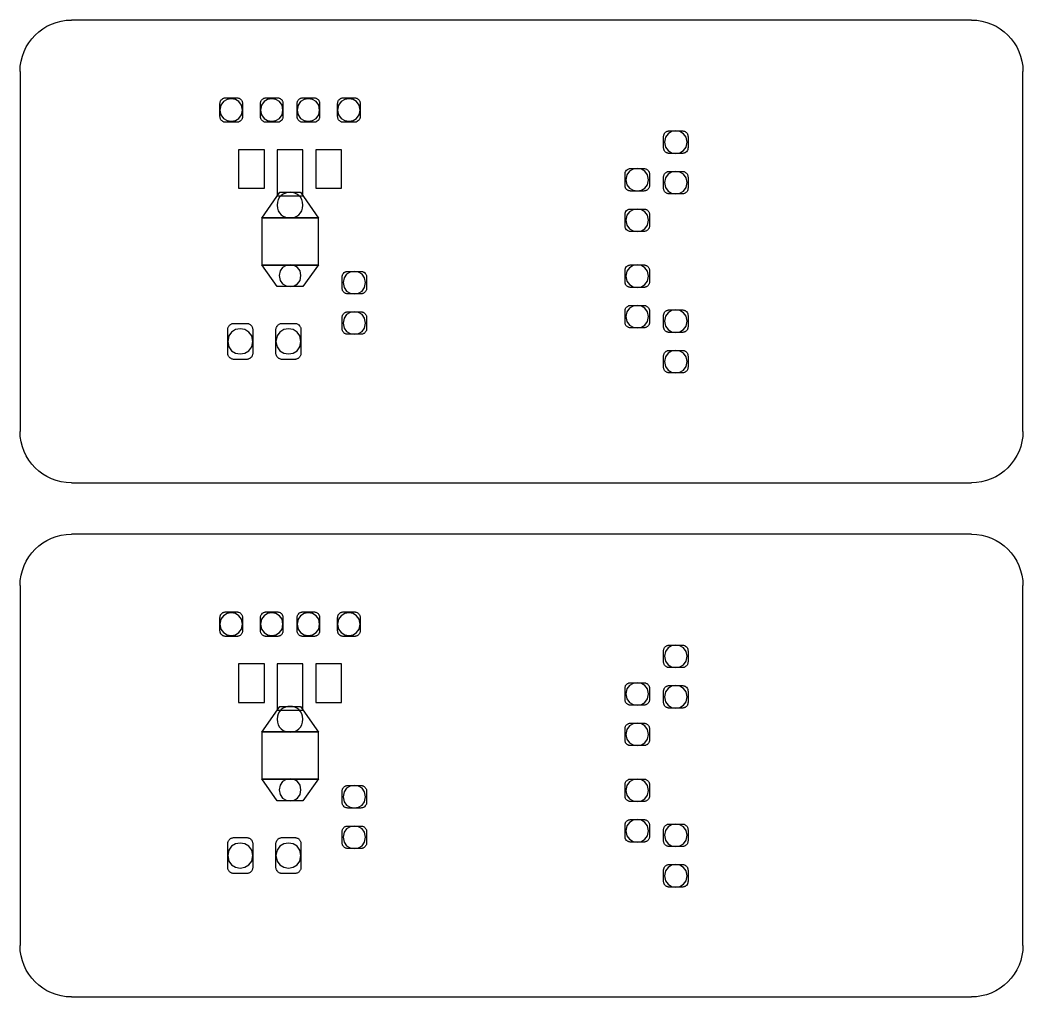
# Model space of a CAD drawing. Extents: x 5 to 105, y 5 to 103.
# Drawn here: x 5.05 to 44.05, y 4.96 to 42.95 of the extents above; entities that cross this region are included whole.
import ezdxf

# ---------------------------------------------------------------- set-up
doc = ezdxf.new("R2010")
doc.units = 0
doc.layers.get('0').update_dxf_attribs({"linetype": 'CONTINUOUS'})

msp = doc.modelspace()

# ---------------------------------------------------------------- linework, layer by layer
at = {"color": 5}
for points in [[(42.054976, 42.954822), (7.055556, 42.954822)], [(5.054644, 40.955283), (5.054644, 26.954422)], [(44.054515, 26.954422), (44.054515, 40.955283)], [(7.055556, 24.954883), (42.054976, 24.954883)], [(42.054976, 22.95537), (7.055556, 22.95537)], [(5.054644, 20.954459), (5.054644, 6.95496)], [(44.054515, 6.95496), (44.054515, 20.954459)], [(7.055556, 4.955425), (42.054976, 4.955425)]]:
    msp.add_lwpolyline(points, dxfattribs=at)
at = {"color": 7}
for points in [[(13.507531, 39.928657), (13.529579, 39.925901), (13.550249, 39.920388), (13.569542, 39.913498), (13.588835, 39.903852), (13.608127, 39.892828), (13.624664, 39.880425), (13.6412, 39.865267), (13.65498, 39.850108), (13.668761, 39.832194), (13.679785, 39.81428), (13.688053, 39.794987), (13.694944, 39.774316), (13.700456, 39.753646), (13.70459, 39.732975), (13.70459, 39.177626), (13.700456, 39.155577), (13.694944, 39.134907), (13.688053, 39.115614), (13.679785, 39.094943), (13.668761, 39.077029), (13.6412, 39.043956), (13.608127, 39.016395), (13.588835, 39.005371), (13.550249, 38.988835), (13.529579, 38.9847), (13.507531, 38.980566), (13.027973, 38.980566), (13.005925, 38.9847), (12.985254, 38.988835), (12.964583, 38.997103), (12.945291, 39.005371), (12.927376, 39.016395), (12.909462, 39.030176), (12.894303, 39.043956), (12.879145, 39.060493), (12.866743, 39.077029), (12.855718, 39.094943), (12.846072, 39.115614), (12.839182, 39.134907), (12.83367, 39.155577), (12.830914, 39.177626), (12.829536, 39.198296), (12.829536, 39.710927), (12.830914, 39.732975), (12.83367, 39.753646), (12.839182, 39.774316), (12.846072, 39.794987), (12.855718, 39.81428), (12.866743, 39.832194), (12.879145, 39.850108), (12.909462, 39.880425), (12.927376, 39.892828), (12.945291, 39.903852), (12.964583, 39.913498), (12.985254, 39.920388), (13.005925, 39.925901), (13.027973, 39.928657), (13.048644, 39.930035), (13.48686, 39.930035)], [(15.082628, 39.928657), (15.103299, 39.925901), (15.125347, 39.920388), (15.14464, 39.913498), (15.163932, 39.903852), (15.183225, 39.892828), (15.199761, 39.880425), (15.216298, 39.865267), (15.230078, 39.850108), (15.24248, 39.832194), (15.253505, 39.81428), (15.263151, 39.794987), (15.270041, 39.774316), (15.275553, 39.753646), (15.27831, 39.732975), (15.279687, 39.710927), (15.279687, 39.198296), (15.27831, 39.177626), (15.275553, 39.155577), (15.270041, 39.134907), (15.263151, 39.115614), (15.253505, 39.094943), (15.24248, 39.077029), (15.230078, 39.060493), (15.216298, 39.043956), (15.183225, 39.016395), (15.163932, 39.005371), (15.125347, 38.988835), (15.103299, 38.9847), (15.082628, 38.980566), (14.601693, 38.980566), (14.560352, 38.988835), (14.539681, 38.997103), (14.520388, 39.005371), (14.502474, 39.016395), (14.48456, 39.030176), (14.469401, 39.043956), (14.454243, 39.060493), (14.44184, 39.077029), (14.430816, 39.094943), (14.42117, 39.115614), (14.41428, 39.134907), (14.408767, 39.155577), (14.406011, 39.177626), (14.404633, 39.198296), (14.404633, 39.710927), (14.406011, 39.732975), (14.408767, 39.753646), (14.41428, 39.774316), (14.42117, 39.794987), (14.430816, 39.81428), (14.44184, 39.832194), (14.454243, 39.850108), (14.48456, 39.880425), (14.502474, 39.892828), (14.520388, 39.903852), (14.539681, 39.913498), (14.560352, 39.920388), (14.581022, 39.925901), (14.601693, 39.928657), (14.623741, 39.930035), (15.060579, 39.930035)], [(16.50752, 39.928657), (16.529568, 39.925901), (16.550239, 39.920388), (16.569531, 39.913498), (16.588824, 39.903852), (16.608116, 39.892828), (16.624653, 39.880425), (16.641189, 39.865267), (16.65497, 39.850108), (16.66875, 39.832194), (16.679774, 39.81428), (16.688043, 39.794987), (16.694933, 39.774316), (16.700445, 39.753646), (16.704579, 39.732975), (16.704579, 39.177626), (16.700445, 39.155577), (16.694933, 39.134907), (16.688043, 39.115614), (16.679774, 39.094943), (16.66875, 39.077029), (16.641189, 39.043956), (16.608116, 39.016395), (16.588824, 39.005371), (16.550239, 38.988835), (16.529568, 38.9847), (16.50752, 38.980566), (16.027962, 38.980566), (16.005914, 38.9847), (15.985243, 38.988835), (15.964572, 38.997103), (15.94528, 39.005371), (15.927366, 39.016395), (15.909451, 39.030176), (15.894293, 39.043956), (15.879134, 39.060493), (15.866732, 39.077029), (15.855708, 39.094943), (15.846061, 39.115614), (15.839171, 39.134907), (15.833659, 39.155577), (15.830903, 39.177626), (15.829525, 39.198296), (15.829525, 39.710927), (15.830903, 39.732975), (15.833659, 39.753646), (15.839171, 39.774316), (15.846061, 39.794987), (15.855708, 39.81428), (15.866732, 39.832194), (15.879134, 39.850108), (15.909451, 39.880425), (15.927366, 39.892828), (15.94528, 39.903852), (15.964572, 39.913498), (15.985243, 39.920388), (16.005914, 39.925901), (16.027962, 39.928657), (16.048633, 39.930035), (16.486849, 39.930035)], [(18.082617, 39.928657), (18.103288, 39.925901), (18.125336, 39.920388), (18.144629, 39.913498), (18.163921, 39.903852), (18.183214, 39.892828), (18.199751, 39.880425), (18.216287, 39.865267), (18.230067, 39.850108), (18.24247, 39.832194), (18.253494, 39.81428), (18.26314, 39.794987), (18.270031, 39.774316), (18.275543, 39.753646), (18.278299, 39.732975), (18.279677, 39.710927), (18.279677, 39.198296), (18.278299, 39.177626), (18.275543, 39.155577), (18.270031, 39.134907), (18.26314, 39.115614), (18.253494, 39.094943), (18.24247, 39.077029), (18.230067, 39.060493), (18.216287, 39.043956), (18.183214, 39.016395), (18.163921, 39.005371), (18.125336, 38.988835), (18.103288, 38.9847), (18.082617, 38.980566), (17.601682, 38.980566), (17.560341, 38.988835), (17.53967, 38.997103), (17.520378, 39.005371), (17.502463, 39.016395), (17.484549, 39.030176), (17.46939, 39.043956), (17.454232, 39.060493), (17.441829, 39.077029), (17.430805, 39.094943), (17.421159, 39.115614), (17.414269, 39.134907), (17.408756, 39.155577), (17.406001, 39.177626), (17.404623, 39.198296), (17.404623, 39.710927), (17.406001, 39.732975), (17.408756, 39.753646), (17.414269, 39.774316), (17.421159, 39.794987), (17.430805, 39.81428), (17.441829, 39.832194), (17.454232, 39.850108), (17.484549, 39.880425), (17.502463, 39.892828), (17.520378, 39.903852), (17.53967, 39.913498), (17.560341, 39.920388), (17.581011, 39.925901), (17.601682, 39.928657), (17.62373, 39.930035), (18.060569, 39.930035)], [(30.832227, 38.641569), (30.854275, 38.638813), (30.874946, 38.633301), (30.895616, 38.62641), (30.914909, 38.616764), (30.932823, 38.60574), (30.94936, 38.593337), (30.965896, 38.578179), (30.979677, 38.563021), (30.993457, 38.545106), (31.004481, 38.527192), (31.012749, 38.507899), (31.021018, 38.487229), (31.025152, 38.466558), (31.029286, 38.444509), (31.030664, 38.423839), (31.030664, 37.985623), (31.029286, 37.964952), (31.025152, 37.942903), (31.021018, 37.922233), (31.004481, 37.883648), (30.993457, 37.864355), (30.965896, 37.831282), (30.932823, 37.803722), (30.914909, 37.792697), (30.895616, 37.784429), (30.874946, 37.777539), (30.854275, 37.772027), (30.832227, 37.767893), (30.276877, 37.767893), (30.256207, 37.772027), (30.235536, 37.777539), (30.214866, 37.784429), (30.195573, 37.792697), (30.177659, 37.803722), (30.159744, 37.817502), (30.144586, 37.831282), (30.129427, 37.847819), (30.117025, 37.864355), (30.106001, 37.883648), (30.096354, 37.90294), (30.089464, 37.922233), (30.083952, 37.942903), (30.081196, 37.964952), (30.079818, 37.985623), (30.079818, 38.423839), (30.081196, 38.444509), (30.083952, 38.466558), (30.089464, 38.487229), (30.096354, 38.507899), (30.106001, 38.527192), (30.117025, 38.545106), (30.129427, 38.563021), (30.159744, 38.593337), (30.177659, 38.60574), (30.195573, 38.616764), (30.214866, 38.62641), (30.235536, 38.633301), (30.256207, 38.638813), (30.276877, 38.641569), (30.298926, 38.642947), (30.811556, 38.642947)], [(13.554384, 36.409147), (14.55484, 36.409147), (14.55484, 37.909831), (13.554384, 37.909831)], [(15.055067, 36.112869), (16.055523, 36.112869), (16.055523, 37.912587), (15.055067, 37.912587)], [(16.554373, 36.409147), (17.554829, 36.409147), (17.554829, 37.909831), (16.554373, 37.909831)], [(29.332921, 37.17947), (29.374262, 37.171202), (29.394933, 37.162934), (29.414225, 37.154666), (29.43214, 37.143641), (29.450054, 37.129861), (29.466591, 37.116081), (29.480371, 37.099544), (29.492774, 37.083008), (29.503798, 37.063715), (29.513444, 37.044423), (29.520334, 37.02513), (29.525847, 37.00446), (29.528602, 36.982411), (29.52998, 36.96174), (29.52998, 36.523524), (29.528602, 36.502854), (29.525847, 36.480805), (29.520334, 36.460134), (29.513444, 36.439464), (29.503798, 36.420171), (29.492774, 36.402257), (29.480371, 36.384343), (29.466591, 36.369184), (29.450054, 36.354026), (29.43214, 36.341623), (29.414225, 36.330599), (29.394933, 36.320953), (29.374262, 36.314062), (29.353591, 36.30855), (29.332921, 36.305794), (29.310873, 36.304416), (28.798242, 36.304416), (28.777572, 36.305794), (28.755523, 36.30855), (28.734852, 36.314062), (28.71556, 36.320953), (28.696267, 36.330599), (28.676975, 36.341623), (28.660439, 36.354026), (28.643902, 36.369184), (28.630122, 36.384343), (28.616341, 36.402257), (28.605317, 36.420171), (28.597049, 36.439464), (28.588781, 36.460134), (28.584646, 36.480805), (28.580512, 36.502854), (28.580512, 36.982411), (28.584646, 37.00446), (28.588781, 37.02513), (28.605317, 37.063715), (28.616341, 37.083008), (28.643902, 37.116081), (28.676975, 37.143641), (28.696267, 37.154666), (28.734852, 37.171202), (28.755523, 37.175336), (28.777572, 37.17947)], [(30.832227, 37.066471), (30.854275, 37.063715), (30.874946, 37.058203), (30.895616, 37.051313), (30.914909, 37.041667), (30.932823, 37.030642), (30.94936, 37.01824), (30.965896, 37.003082), (30.979677, 36.987923), (30.993457, 36.970009), (31.004481, 36.952094), (31.012749, 36.932802), (31.021018, 36.912131), (31.029286, 36.87079), (31.030664, 36.848741), (31.030664, 36.411903), (31.029286, 36.389855), (31.025152, 36.369184), (31.021018, 36.347135), (31.004481, 36.30855), (30.993457, 36.289258), (30.965896, 36.256185), (30.94936, 36.242405), (30.932823, 36.230002), (30.914909, 36.218978), (30.895616, 36.209332), (30.874946, 36.202441), (30.854275, 36.196929), (30.832227, 36.194173), (30.811556, 36.192795), (30.298926, 36.192795), (30.276877, 36.194173), (30.256207, 36.196929), (30.235536, 36.202441), (30.214866, 36.209332), (30.195573, 36.218978), (30.177659, 36.230002), (30.159744, 36.242405), (30.144586, 36.256185), (30.129427, 36.272721), (30.117025, 36.289258), (30.106001, 36.30855), (30.096354, 36.327843), (30.089464, 36.347135), (30.083952, 36.369184), (30.081196, 36.389855), (30.079818, 36.411903), (30.079818, 36.848741), (30.081196, 36.87079), (30.083952, 36.891461), (30.089464, 36.912131), (30.096354, 36.932802), (30.106001, 36.952094), (30.117025, 36.970009), (30.129427, 36.987923), (30.159744, 37.01824), (30.177659, 37.030642), (30.195573, 37.041667), (30.214866, 37.051313), (30.235536, 37.058203), (30.256207, 37.063715), (30.276877, 37.066471), (30.298926, 37.067849), (30.811556, 37.067849)], [(14.455621, 35.254351), (15.155664, 36.254807), (15.954926, 36.254807), (16.65497, 35.254351)], [(29.332921, 35.604373), (29.374262, 35.596105), (29.394933, 35.587836), (29.414225, 35.579568), (29.43214, 35.568544), (29.450054, 35.554763), (29.466591, 35.540983), (29.480371, 35.524447), (29.492774, 35.50791), (29.503798, 35.489995), (29.513444, 35.469325), (29.520334, 35.450032), (29.525847, 35.429362), (29.528602, 35.407313), (29.52998, 35.386643), (29.52998, 34.948427), (29.528602, 34.927756), (29.525847, 34.905707), (29.520334, 34.885037), (29.513444, 34.864366), (29.503798, 34.845074), (29.492774, 34.827159), (29.480371, 34.810623), (29.466591, 34.794086), (29.450054, 34.780306), (29.43214, 34.766526), (29.414225, 34.755501), (29.394933, 34.747233), (29.374262, 34.738965), (29.332921, 34.730697), (29.310873, 34.729318), (28.798242, 34.729318), (28.777572, 34.730697), (28.755523, 34.734831), (28.734852, 34.738965), (28.696267, 34.755501), (28.676975, 34.766526), (28.643902, 34.794086), (28.616341, 34.827159), (28.605317, 34.845074), (28.597049, 34.864366), (28.588781, 34.885037), (28.584646, 34.905707), (28.580512, 34.927756), (28.580512, 35.407313), (28.584646, 35.429362), (28.588781, 35.450032), (28.597049, 35.469325), (28.605317, 35.489995), (28.616341, 35.50791), (28.643902, 35.540983), (28.676975, 35.568544), (28.696267, 35.579568), (28.734852, 35.596105), (28.755523, 35.600239), (28.777572, 35.604373)], [(14.455621, 33.425694), (16.65497, 33.425694), (16.65497, 35.265376), (14.455621, 35.265376)], [(16.65497, 33.436719), (16.055523, 32.586469), (15.055067, 32.586469), (14.455621, 33.436719)], [(18.332042, 33.179026), (18.354091, 33.17627), (18.374761, 33.170757), (18.395432, 33.163867), (18.414724, 33.154221), (18.432639, 33.143197), (18.450553, 33.130794), (18.48087, 33.100477), (18.493273, 33.082563), (18.504297, 33.064648), (18.513943, 33.045356), (18.520833, 33.024685), (18.526345, 33.004015), (18.529102, 32.983344), (18.53048, 32.961296), (18.53048, 32.523079), (18.529102, 32.502409), (18.526345, 32.481738), (18.520833, 32.45969), (18.513943, 32.440397), (18.504297, 32.421105), (18.493273, 32.401812), (18.48087, 32.385276), (18.465712, 32.368739), (18.450553, 32.354959), (18.432639, 32.341178), (18.414724, 32.330154), (18.395432, 32.321886), (18.374761, 32.314995), (18.354091, 32.309483), (18.332042, 32.306727), (18.311372, 32.305349), (17.798741, 32.305349), (17.776693, 32.306727), (17.756022, 32.309483), (17.735352, 32.314995), (17.714681, 32.321886), (17.695388, 32.330154), (17.677474, 32.341178), (17.65956, 32.354959), (17.644401, 32.368739), (17.629243, 32.385276), (17.61684, 32.401812), (17.605816, 32.421105), (17.59617, 32.440397), (17.58928, 32.45969), (17.583767, 32.481738), (17.581011, 32.502409), (17.579633, 32.523079), (17.579633, 32.961296), (17.581011, 32.983344), (17.583767, 33.004015), (17.58928, 33.024685), (17.59617, 33.045356), (17.605816, 33.064648), (17.61684, 33.082563), (17.629243, 33.100477), (17.65956, 33.130794), (17.677474, 33.143197), (17.695388, 33.154221), (17.714681, 33.163867), (17.735352, 33.170757), (17.756022, 33.17627), (17.776693, 33.179026), (17.798741, 33.180403), (18.311372, 33.180403)], [(29.332921, 33.42845), (29.353591, 33.425694), (29.374262, 33.420182), (29.394933, 33.413292), (29.414225, 33.403646), (29.43214, 33.392622), (29.450054, 33.380219), (29.466591, 33.366439), (29.480371, 33.349902), (29.492774, 33.333366), (29.503798, 33.314073), (29.513444, 33.294781), (29.520334, 33.27411), (29.525847, 33.25344), (29.528602, 33.232769), (29.52998, 33.21072), (29.52998, 32.773882), (29.528602, 32.751834), (29.525847, 32.731163), (29.520334, 32.710493), (29.513444, 32.689822), (29.503798, 32.67053), (29.492774, 32.652615), (29.480371, 32.6347), (29.466591, 32.619542), (29.450054, 32.604384), (29.43214, 32.591981), (29.414225, 32.580957), (29.394933, 32.571311), (29.374262, 32.564421), (29.353591, 32.558909), (29.332921, 32.556152), (29.310873, 32.554774), (28.798242, 32.554774), (28.777572, 32.556152), (28.755523, 32.558909), (28.734852, 32.564421), (28.71556, 32.571311), (28.696267, 32.580957), (28.676975, 32.591981), (28.660439, 32.604384), (28.643902, 32.619542), (28.630122, 32.6347), (28.616341, 32.652615), (28.605317, 32.67053), (28.597049, 32.689822), (28.588781, 32.710493), (28.580512, 32.751834), (28.580512, 33.232769), (28.588781, 33.27411), (28.597049, 33.294781), (28.605317, 33.314073), (28.616341, 33.333366), (28.643902, 33.366439), (28.660439, 33.380219), (28.676975, 33.392622), (28.696267, 33.403646), (28.71556, 33.413292), (28.734852, 33.420182), (28.755523, 33.425694), (28.777572, 33.42845), (28.798242, 33.429829), (29.310873, 33.429829)], [(18.332042, 31.603928), (18.354091, 31.601172), (18.374761, 31.59566), (18.395432, 31.58877), (18.414724, 31.579123), (18.432639, 31.568099), (18.450553, 31.555697), (18.48087, 31.52538), (18.493273, 31.507465), (18.504297, 31.489551), (18.513943, 31.470258), (18.520833, 31.449587), (18.526345, 31.428917), (18.529102, 31.408247), (18.53048, 31.386198), (18.53048, 30.94936), (18.529102, 30.927311), (18.526345, 30.906641), (18.520833, 30.884592), (18.513943, 30.865299), (18.504297, 30.846007), (18.493273, 30.826714), (18.48087, 30.810178), (18.465712, 30.793641), (18.450553, 30.779861), (18.432639, 30.767459), (18.414724, 30.756435), (18.395432, 30.746788), (18.374761, 30.739898), (18.354091, 30.734386), (18.332042, 30.73163), (18.311372, 30.730252), (17.798741, 30.730252), (17.776693, 30.73163), (17.756022, 30.734386), (17.735352, 30.739898), (17.714681, 30.746788), (17.695388, 30.756435), (17.677474, 30.767459), (17.65956, 30.779861), (17.644401, 30.793641), (17.629243, 30.810178), (17.61684, 30.826714), (17.605816, 30.846007), (17.59617, 30.865299), (17.58928, 30.884592), (17.583767, 30.906641), (17.581011, 30.927311), (17.579633, 30.94936), (17.579633, 31.386198), (17.581011, 31.408247), (17.583767, 31.428917), (17.58928, 31.449587), (17.59617, 31.470258), (17.605816, 31.489551), (17.61684, 31.507465), (17.629243, 31.52538), (17.65956, 31.555697), (17.677474, 31.568099), (17.695388, 31.579123), (17.714681, 31.58877), (17.735352, 31.59566), (17.756022, 31.601172), (17.776693, 31.603928), (17.798741, 31.605306), (18.311372, 31.605306)], [(29.332921, 31.853353), (29.353591, 31.850597), (29.374262, 31.845085), (29.394933, 31.838194), (29.414225, 31.828548), (29.43214, 31.817524), (29.450054, 31.805122), (29.466591, 31.791341), (29.480371, 31.774805), (29.492774, 31.758268), (29.503798, 31.738976), (29.513444, 31.719683), (29.520334, 31.700391), (29.525847, 31.678342), (29.528602, 31.657671), (29.52998, 31.635623), (29.52998, 31.198785), (29.528602, 31.176736), (29.525847, 31.156065), (29.520334, 31.135395), (29.513444, 31.114724), (29.503798, 31.095432), (29.492774, 31.077517), (29.480371, 31.059603), (29.466591, 31.044444), (29.450054, 31.029286), (29.43214, 31.016884), (29.414225, 31.005859), (29.394933, 30.996213), (29.374262, 30.989323), (29.353591, 30.983811), (29.332921, 30.981055), (29.310873, 30.979677), (28.798242, 30.979677), (28.777572, 30.981055), (28.755523, 30.983811), (28.734852, 30.989323), (28.71556, 30.996213), (28.696267, 31.005859), (28.676975, 31.016884), (28.660439, 31.029286), (28.643902, 31.044444), (28.630122, 31.059603), (28.616341, 31.077517), (28.605317, 31.095432), (28.597049, 31.114724), (28.588781, 31.135395), (28.580512, 31.176736), (28.580512, 31.657671), (28.584646, 31.678342), (28.588781, 31.700391), (28.605317, 31.738976), (28.616341, 31.758268), (28.643902, 31.791341), (28.660439, 31.805122), (28.676975, 31.817524), (28.696267, 31.828548), (28.71556, 31.838194), (28.734852, 31.845085), (28.755523, 31.850597), (28.777572, 31.853353), (28.798242, 31.854731), (29.310873, 31.854731)], [(30.832227, 31.678342), (30.854275, 31.675586), (30.874946, 31.670074), (30.895616, 31.663184), (30.914909, 31.653537), (30.932823, 31.642513), (30.94936, 31.630111), (30.965896, 31.61633), (30.993457, 31.583257), (31.004481, 31.563965), (31.021018, 31.52538), (31.025152, 31.503331), (31.029286, 31.48266), (31.030664, 31.460612), (31.030664, 31.023774), (31.029286, 31.001725), (31.021018, 30.960384), (31.012749, 30.939714), (31.004481, 30.920421), (30.993457, 30.902506), (30.979677, 30.884592), (30.965896, 30.869434), (30.94936, 30.854275), (30.932823, 30.841873), (30.914909, 30.830848), (30.895616, 30.821202), (30.874946, 30.814312), (30.854275, 30.8088), (30.832227, 30.806044), (30.811556, 30.804666), (30.298926, 30.804666), (30.276877, 30.806044), (30.256207, 30.8088), (30.235536, 30.814312), (30.214866, 30.821202), (30.195573, 30.830848), (30.177659, 30.841873), (30.159744, 30.854275), (30.129427, 30.884592), (30.117025, 30.902506), (30.106001, 30.920421), (30.096354, 30.939714), (30.089464, 30.960384), (30.083952, 30.981055), (30.081196, 31.001725), (30.079818, 31.023774), (30.079818, 31.460612), (30.081196, 31.48266), (30.083952, 31.503331), (30.089464, 31.52538), (30.096354, 31.544672), (30.106001, 31.563965), (30.117025, 31.583257), (30.129427, 31.599794), (30.144586, 31.61633), (30.159744, 31.630111), (30.177659, 31.642513), (30.195573, 31.653537), (30.214866, 31.663184), (30.235536, 31.670074), (30.256207, 31.675586), (30.276877, 31.678342), (30.298926, 31.67972), (30.811556, 31.67972)], [(13.885113, 31.15331), (13.908539, 31.150553), (13.931966, 31.145041), (13.954015, 31.136773), (13.976064, 31.125749), (13.996734, 31.113346), (14.016027, 31.099566), (14.033941, 31.08303), (14.049099, 31.066493), (14.064258, 31.0472), (14.07666, 31.02653), (14.086307, 31.004481), (14.094575, 30.982433), (14.100087, 30.959006), (14.104221, 30.935579), (14.105599, 30.910775), (14.105599, 29.998513), (14.104221, 29.975087), (14.100087, 29.95166), (14.094575, 29.928233), (14.086307, 29.904807), (14.07666, 29.884136), (14.064258, 29.863466), (14.049099, 29.844173), (14.033941, 29.826259), (14.016027, 29.809722), (13.996734, 29.795942), (13.976064, 29.783539), (13.954015, 29.773893), (13.931966, 29.765625), (13.908539, 29.760113), (13.885113, 29.755979), (13.861686, 29.754601), (13.373861, 29.754601), (13.350434, 29.755979), (13.32563, 29.760113), (13.303581, 29.765625), (13.280154, 29.773893), (13.259484, 29.783539), (13.238813, 29.795942), (13.21952, 29.809722), (13.201606, 29.826259), (13.185069, 29.844173), (13.171289, 29.863466), (13.158887, 29.884136), (13.147862, 29.904807), (13.134082, 29.95166), (13.131326, 29.975087), (13.129948, 29.998513), (13.129948, 30.910775), (13.131326, 30.935579), (13.134082, 30.959006), (13.140972, 30.982433), (13.147862, 31.004481), (13.158887, 31.02653), (13.171289, 31.0472), (13.185069, 31.066493), (13.201606, 31.08303), (13.21952, 31.099566), (13.238813, 31.113346), (13.259484, 31.125749), (13.280154, 31.136773), (13.303581, 31.145041), (13.32563, 31.150553), (13.350434, 31.15331), (13.373861, 31.154687), (13.861686, 31.154687)], [(15.760623, 31.15331), (15.78405, 31.150553), (15.807476, 31.145041), (15.829525, 31.136773), (15.851573, 31.125749), (15.872244, 31.113346), (15.891536, 31.099566), (15.924609, 31.066493), (15.93839, 31.0472), (15.950792, 31.02653), (15.961816, 31.004481), (15.970085, 30.982433), (15.975597, 30.959006), (15.978353, 30.935579), (15.979731, 30.910775), (15.979731, 29.998513), (15.978353, 29.975087), (15.975597, 29.95166), (15.970085, 29.928233), (15.961816, 29.904807), (15.950792, 29.884136), (15.93839, 29.863466), (15.924609, 29.844173), (15.908073, 29.826259), (15.891536, 29.809722), (15.872244, 29.795942), (15.851573, 29.783539), (15.829525, 29.773893), (15.807476, 29.765625), (15.78405, 29.760113), (15.760623, 29.755979), (15.735818, 29.754601), (15.249371, 29.754601), (15.224566, 29.755979), (15.201139, 29.760113), (15.177713, 29.765625), (15.155664, 29.773893), (15.133616, 29.783539), (15.112945, 29.795942), (15.093652, 29.809722), (15.075738, 29.826259), (15.060579, 29.844173), (15.045421, 29.863466), (15.023373, 29.904807), (15.015104, 29.928233), (15.009592, 29.95166), (15.006836, 29.975087), (15.005458, 29.998513), (15.005458, 30.910775), (15.006836, 30.935579), (15.009592, 30.959006), (15.015104, 30.982433), (15.023373, 31.004481), (15.034397, 31.02653), (15.045421, 31.0472), (15.060579, 31.066493), (15.075738, 31.08303), (15.093652, 31.099566), (15.112945, 31.113346), (15.133616, 31.125749), (15.155664, 31.136773), (15.177713, 31.145041), (15.201139, 31.150553), (15.224566, 31.15331), (15.249371, 31.154687), (15.735818, 31.154687)], [(30.832227, 30.103244), (30.854275, 30.100488), (30.874946, 30.094976), (30.895616, 30.088086), (30.914909, 30.079818), (30.932823, 30.068793), (30.965896, 30.041233), (30.993457, 30.00816), (31.004481, 29.988867), (31.021018, 29.950282), (31.025152, 29.928233), (31.029286, 29.907563), (31.030664, 29.886892), (31.030664, 29.448676), (31.029286, 29.426627), (31.021018, 29.385286), (31.012749, 29.364616), (31.004481, 29.345323), (30.993457, 29.327409), (30.979677, 29.309494), (30.965896, 29.294336), (30.94936, 29.279178), (30.932823, 29.266775), (30.914909, 29.255751), (30.895616, 29.246105), (30.874946, 29.239214), (30.854275, 29.233702), (30.832227, 29.230946), (30.811556, 29.229568), (30.298926, 29.229568), (30.276877, 29.230946), (30.256207, 29.233702), (30.235536, 29.239214), (30.214866, 29.246105), (30.195573, 29.255751), (30.177659, 29.266775), (30.159744, 29.279178), (30.129427, 29.309494), (30.117025, 29.327409), (30.106001, 29.345323), (30.096354, 29.364616), (30.089464, 29.385286), (30.083952, 29.405957), (30.081196, 29.426627), (30.079818, 29.448676), (30.079818, 29.886892), (30.081196, 29.907563), (30.083952, 29.928233), (30.089464, 29.950282), (30.096354, 29.969575), (30.106001, 29.988867), (30.117025, 30.00816), (30.129427, 30.024696), (30.144586, 30.041233), (30.159744, 30.055013), (30.177659, 30.068793), (30.195573, 30.079818), (30.214866, 30.088086), (30.235536, 30.094976), (30.256207, 30.100488), (30.276877, 30.103244), (30.298926, 30.104622), (30.811556, 30.104622)], [(13.507531, 19.929188), (13.529579, 19.926432), (13.550249, 19.92092), (13.588835, 19.904384), (13.608127, 19.893359), (13.624664, 19.880957), (13.6412, 19.865799), (13.65498, 19.85064), (13.668761, 19.832726), (13.679785, 19.814811), (13.688053, 19.795519), (13.694944, 19.774848), (13.700456, 19.754178), (13.70459, 19.732129), (13.70459, 19.17678), (13.700456, 19.156109), (13.694944, 19.135438), (13.688053, 19.114768), (13.679785, 19.095475), (13.668761, 19.077561), (13.65498, 19.059646), (13.6412, 19.044488), (13.624664, 19.029329), (13.608127, 19.016927), (13.588835, 19.005903), (13.569542, 18.996256), (13.550249, 18.989366), (13.529579, 18.983854), (13.507531, 18.981098), (13.48686, 18.97972), (13.048644, 18.97972), (13.027973, 18.981098), (13.005925, 18.983854), (12.985254, 18.989366), (12.964583, 18.996256), (12.945291, 19.005903), (12.927376, 19.016927), (12.909462, 19.029329), (12.879145, 19.059646), (12.866743, 19.077561), (12.855718, 19.095475), (12.846072, 19.114768), (12.839182, 19.135438), (12.83367, 19.156109), (12.830914, 19.17678), (12.829536, 19.198828), (12.829536, 19.711458), (12.830914, 19.732129), (12.83367, 19.754178), (12.839182, 19.774848), (12.846072, 19.795519), (12.855718, 19.814811), (12.866743, 19.832726), (12.879145, 19.85064), (12.909462, 19.880957), (12.927376, 19.893359), (12.945291, 19.904384), (12.964583, 19.912652), (12.985254, 19.92092), (13.005925, 19.926432), (13.027973, 19.929188), (13.048644, 19.930566), (13.48686, 19.930566)], [(15.082628, 19.929188), (15.103299, 19.926432), (15.125347, 19.92092), (15.163932, 19.904384), (15.183225, 19.893359), (15.199761, 19.880957), (15.216298, 19.865799), (15.230078, 19.85064), (15.24248, 19.832726), (15.253505, 19.814811), (15.263151, 19.795519), (15.270041, 19.774848), (15.275553, 19.754178), (15.27831, 19.732129), (15.279687, 19.711458), (15.279687, 19.198828), (15.27831, 19.17678), (15.275553, 19.156109), (15.270041, 19.135438), (15.263151, 19.114768), (15.253505, 19.095475), (15.24248, 19.077561), (15.230078, 19.059646), (15.216298, 19.044488), (15.199761, 19.029329), (15.183225, 19.016927), (15.163932, 19.005903), (15.14464, 18.996256), (15.125347, 18.989366), (15.103299, 18.983854), (15.082628, 18.981098), (15.060579, 18.97972), (14.623741, 18.97972), (14.601693, 18.981098), (14.581022, 18.983854), (14.560352, 18.989366), (14.539681, 18.996256), (14.520388, 19.005903), (14.502474, 19.016927), (14.48456, 19.029329), (14.454243, 19.059646), (14.44184, 19.077561), (14.430816, 19.095475), (14.42117, 19.114768), (14.41428, 19.135438), (14.408767, 19.156109), (14.406011, 19.17678), (14.404633, 19.198828), (14.404633, 19.711458), (14.406011, 19.732129), (14.408767, 19.754178), (14.41428, 19.774848), (14.42117, 19.795519), (14.430816, 19.814811), (14.44184, 19.832726), (14.454243, 19.85064), (14.48456, 19.880957), (14.502474, 19.893359), (14.520388, 19.904384), (14.539681, 19.912652), (14.560352, 19.92092), (14.581022, 19.926432), (14.601693, 19.929188), (14.623741, 19.930566), (15.060579, 19.930566)], [(16.50752, 19.929188), (16.529568, 19.926432), (16.550239, 19.92092), (16.588824, 19.904384), (16.608116, 19.893359), (16.624653, 19.880957), (16.641189, 19.865799), (16.65497, 19.85064), (16.66875, 19.832726), (16.679774, 19.814811), (16.688043, 19.795519), (16.694933, 19.774848), (16.700445, 19.754178), (16.704579, 19.732129), (16.704579, 19.17678), (16.700445, 19.156109), (16.694933, 19.135438), (16.688043, 19.114768), (16.679774, 19.095475), (16.66875, 19.077561), (16.65497, 19.059646), (16.641189, 19.044488), (16.624653, 19.029329), (16.608116, 19.016927), (16.588824, 19.005903), (16.569531, 18.996256), (16.550239, 18.989366), (16.529568, 18.983854), (16.50752, 18.981098), (16.486849, 18.97972), (16.048633, 18.97972), (16.027962, 18.981098), (16.005914, 18.983854), (15.985243, 18.989366), (15.964572, 18.996256), (15.94528, 19.005903), (15.927366, 19.016927), (15.909451, 19.029329), (15.879134, 19.059646), (15.866732, 19.077561), (15.855708, 19.095475), (15.846061, 19.114768), (15.839171, 19.135438), (15.833659, 19.156109), (15.830903, 19.17678), (15.829525, 19.198828), (15.829525, 19.711458), (15.830903, 19.732129), (15.833659, 19.754178), (15.839171, 19.774848), (15.846061, 19.795519), (15.855708, 19.814811), (15.866732, 19.832726), (15.879134, 19.85064), (15.909451, 19.880957), (15.927366, 19.893359), (15.94528, 19.904384), (15.964572, 19.912652), (15.985243, 19.92092), (16.005914, 19.926432), (16.027962, 19.929188), (16.048633, 19.930566), (16.486849, 19.930566)], [(18.082617, 19.929188), (18.103288, 19.926432), (18.125336, 19.92092), (18.163921, 19.904384), (18.183214, 19.893359), (18.199751, 19.880957), (18.216287, 19.865799), (18.230067, 19.85064), (18.24247, 19.832726), (18.253494, 19.814811), (18.26314, 19.795519), (18.270031, 19.774848), (18.275543, 19.754178), (18.278299, 19.732129), (18.279677, 19.711458), (18.279677, 19.198828), (18.278299, 19.17678), (18.275543, 19.156109), (18.270031, 19.135438), (18.26314, 19.114768), (18.253494, 19.095475), (18.24247, 19.077561), (18.230067, 19.059646), (18.216287, 19.044488), (18.199751, 19.029329), (18.183214, 19.016927), (18.163921, 19.005903), (18.144629, 18.996256), (18.125336, 18.989366), (18.103288, 18.983854), (18.082617, 18.981098), (18.060569, 18.97972), (17.62373, 18.97972), (17.601682, 18.981098), (17.581011, 18.983854), (17.560341, 18.989366), (17.53967, 18.996256), (17.520378, 19.005903), (17.502463, 19.016927), (17.484549, 19.029329), (17.454232, 19.059646), (17.441829, 19.077561), (17.430805, 19.095475), (17.421159, 19.114768), (17.414269, 19.135438), (17.408756, 19.156109), (17.406001, 19.17678), (17.404623, 19.198828), (17.404623, 19.711458), (17.406001, 19.732129), (17.408756, 19.754178), (17.414269, 19.774848), (17.421159, 19.795519), (17.430805, 19.814811), (17.441829, 19.832726), (17.454232, 19.85064), (17.484549, 19.880957), (17.502463, 19.893359), (17.520378, 19.904384), (17.53967, 19.912652), (17.560341, 19.92092), (17.581011, 19.926432), (17.601682, 19.929188), (17.62373, 19.930566), (18.060569, 19.930566)], [(30.832227, 18.642101), (30.854275, 18.637966), (30.874946, 18.632454), (30.895616, 18.625564), (30.914909, 18.617296), (30.932823, 18.606272), (30.965896, 18.578711), (30.993457, 18.545638), (31.004481, 18.526345), (31.021018, 18.48776), (31.025152, 18.46709), (31.029286, 18.445041), (31.030664, 18.42437), (31.030664, 17.986155), (31.029286, 17.965484), (31.025152, 17.943435), (31.021018, 17.922765), (31.012749, 17.902094), (31.004481, 17.882802), (30.993457, 17.864887), (30.979677, 17.846973), (30.965896, 17.831814), (30.94936, 17.816656), (30.932823, 17.804253), (30.914909, 17.793229), (30.895616, 17.783583), (30.874946, 17.776693), (30.854275, 17.771181), (30.832227, 17.768424), (30.811556, 17.767046), (30.298926, 17.767046), (30.276877, 17.768424), (30.256207, 17.771181), (30.235536, 17.776693), (30.214866, 17.783583), (30.195573, 17.793229), (30.177659, 17.804253), (30.159744, 17.816656), (30.129427, 17.846973), (30.117025, 17.864887), (30.106001, 17.882802), (30.096354, 17.902094), (30.089464, 17.922765), (30.083952, 17.943435), (30.081196, 17.965484), (30.079818, 17.986155), (30.079818, 18.42437), (30.081196, 18.445041), (30.083952, 18.46709), (30.089464, 18.48776), (30.096354, 18.507053), (30.106001, 18.526345), (30.117025, 18.545638), (30.129427, 18.562174), (30.144586, 18.578711), (30.159744, 18.592491), (30.177659, 18.606272), (30.195573, 18.617296), (30.214866, 18.625564), (30.235536, 18.632454), (30.256207, 18.637966), (30.276877, 18.642101)], [(13.554384, 16.408301), (14.55484, 16.408301), (14.55484, 17.908984), (13.554384, 17.908984)], [(15.055067, 16.112023), (16.055523, 16.112023), (16.055523, 17.91174), (15.055067, 17.91174)], [(16.554373, 16.408301), (17.554829, 16.408301), (17.554829, 17.908984), (16.554373, 17.908984)], [(29.332921, 17.178624), (29.353591, 17.175868), (29.374262, 17.170356), (29.394933, 17.163466), (29.414225, 17.153819), (29.43214, 17.142795), (29.450054, 17.130393), (29.466591, 17.115234), (29.480371, 17.100076), (29.492774, 17.082161), (29.503798, 17.064247), (29.513444, 17.044954), (29.520334, 17.024284), (29.525847, 17.003613), (29.528602, 16.982943), (29.52998, 16.960894), (29.52998, 16.524056), (29.528602, 16.502007), (29.525847, 16.481337), (29.520334, 16.460666), (29.513444, 16.439995), (29.503798, 16.420703), (29.492774, 16.402789), (29.480371, 16.384874), (29.466591, 16.369716), (29.450054, 16.354557), (29.43214, 16.342155), (29.414225, 16.331131), (29.394933, 16.321484), (29.374262, 16.314594), (29.353591, 16.309082), (29.332921, 16.306326), (29.310873, 16.304948), (28.798242, 16.304948), (28.777572, 16.306326), (28.755523, 16.309082), (28.734852, 16.314594), (28.71556, 16.321484), (28.696267, 16.331131), (28.676975, 16.342155), (28.660439, 16.354557), (28.643902, 16.369716), (28.630122, 16.384874), (28.616341, 16.402789), (28.605317, 16.420703), (28.597049, 16.439995), (28.588781, 16.460666), (28.580512, 16.502007), (28.580512, 16.982943), (28.588781, 17.024284), (28.597049, 17.044954), (28.605317, 17.064247), (28.616341, 17.082161), (28.630122, 17.100076), (28.643902, 17.115234), (28.660439, 17.130393), (28.676975, 17.142795), (28.696267, 17.153819), (28.71556, 17.163466), (28.734852, 17.170356), (28.755523, 17.175868), (28.777572, 17.178624), (28.798242, 17.180002), (29.310873, 17.180002)], [(30.832227, 17.067003), (30.854275, 17.062869), (30.874946, 17.058735), (30.895616, 17.050466), (30.914909, 17.042198), (30.932823, 17.031174), (30.965896, 17.003613), (30.993457, 16.97054), (31.004481, 16.951248), (31.021018, 16.912663), (31.025152, 16.891992), (31.029286, 16.869943), (31.030664, 16.849273), (31.030664, 16.411057), (31.029286, 16.390386), (31.025152, 16.368337), (31.021018, 16.347667), (31.012749, 16.326997), (31.004481, 16.307704), (30.993457, 16.289789), (30.979677, 16.271875), (30.965896, 16.256716), (30.94936, 16.241558), (30.932823, 16.229156), (30.914909, 16.218131), (30.895616, 16.208485), (30.874946, 16.201595), (30.854275, 16.196083), (30.832227, 16.193327), (30.811556, 16.191949), (30.298926, 16.191949), (30.276877, 16.193327), (30.256207, 16.196083), (30.235536, 16.201595), (30.214866, 16.208485), (30.195573, 16.218131), (30.177659, 16.229156), (30.159744, 16.241558), (30.129427, 16.271875), (30.117025, 16.289789), (30.106001, 16.307704), (30.096354, 16.326997), (30.089464, 16.347667), (30.083952, 16.368337), (30.081196, 16.390386), (30.079818, 16.411057), (30.079818, 16.849273), (30.081196, 16.869943), (30.083952, 16.891992), (30.089464, 16.912663), (30.096354, 16.931955), (30.106001, 16.951248), (30.117025, 16.97054), (30.129427, 16.987077), (30.144586, 17.003613), (30.159744, 17.017394), (30.177659, 17.031174), (30.195573, 17.042198), (30.214866, 17.050466), (30.235536, 17.058735), (30.276877, 17.067003)], [(14.455621, 15.254883), (15.155664, 16.255339), (15.954926, 16.255339), (16.65497, 15.254883)], [(29.332921, 15.603527), (29.353591, 15.60077), (29.374262, 15.595258), (29.394933, 15.588368), (29.414225, 15.578722), (29.43214, 15.567697), (29.450054, 15.555295), (29.466591, 15.541515), (29.480371, 15.524978), (29.492774, 15.508442), (29.503798, 15.489149), (29.513444, 15.469857), (29.520334, 15.449186), (29.525847, 15.428516), (29.528602, 15.407845), (29.52998, 15.385796), (29.52998, 14.948958), (29.528602, 14.92691), (29.525847, 14.906239), (29.520334, 14.885568), (29.513444, 14.864898), (29.503798, 14.845605), (29.492774, 14.827691), (29.480371, 14.809777), (29.466591, 14.794618), (29.450054, 14.77946), (29.43214, 14.767057), (29.414225, 14.756033), (29.394933, 14.746387), (29.374262, 14.739497), (29.353591, 14.733984), (29.332921, 14.731228), (29.310873, 14.72985), (28.798242, 14.72985), (28.777572, 14.731228), (28.755523, 14.733984), (28.734852, 14.739497), (28.71556, 14.746387), (28.696267, 14.756033), (28.676975, 14.767057), (28.660439, 14.77946), (28.643902, 14.794618), (28.630122, 14.809777), (28.616341, 14.827691), (28.605317, 14.845605), (28.597049, 14.864898), (28.588781, 14.885568), (28.580512, 14.92691), (28.580512, 15.407845), (28.588781, 15.449186), (28.597049, 15.469857), (28.605317, 15.489149), (28.616341, 15.508442), (28.643902, 15.541515), (28.660439, 15.555295), (28.676975, 15.567697), (28.696267, 15.578722), (28.71556, 15.588368), (28.734852, 15.595258), (28.755523, 15.60077), (28.777572, 15.603527), (28.798242, 15.604905), (29.310873, 15.604905)], [(14.455621, 13.424848), (16.65497, 13.424848), (16.65497, 15.264529), (14.455621, 15.264529)], [(16.65497, 13.437251), (16.055523, 12.587001), (15.055067, 12.587001), (14.455621, 13.437251)], [(29.332921, 13.428982), (29.353591, 13.426226), (29.374262, 13.420714), (29.394933, 13.413824), (29.414225, 13.404178), (29.43214, 13.393153), (29.450054, 13.380751), (29.466591, 13.365593), (29.480371, 13.350434), (29.492774, 13.33252), (29.503798, 13.314605), (29.513444, 13.295312), (29.520334, 13.274642), (29.525847, 13.253971), (29.528602, 13.233301), (29.52998, 13.211252), (29.52998, 12.774414), (29.528602, 12.752365), (29.525847, 12.731695), (29.520334, 12.709646), (29.513444, 12.690354), (29.503798, 12.671061), (29.492774, 12.651769), (29.480371, 12.635232), (29.466591, 12.618696), (29.450054, 12.604915), (29.43214, 12.592513), (29.414225, 12.581489), (29.394933, 12.571843), (29.374262, 12.564952), (29.353591, 12.55944), (29.332921, 12.556684), (29.310873, 12.555306), (28.798242, 12.555306), (28.777572, 12.556684), (28.755523, 12.55944), (28.734852, 12.564952), (28.71556, 12.571843), (28.696267, 12.581489), (28.676975, 12.592513), (28.660439, 12.604915), (28.643902, 12.618696), (28.616341, 12.651769), (28.605317, 12.671061), (28.588781, 12.709646), (28.584646, 12.731695), (28.580512, 12.752365), (28.580512, 13.233301), (28.588781, 13.274642), (28.597049, 13.295312), (28.605317, 13.314605), (28.616341, 13.33252), (28.630122, 13.350434), (28.643902, 13.365593), (28.660439, 13.380751), (28.676975, 13.393153), (28.696267, 13.404178), (28.71556, 13.413824), (28.734852, 13.420714), (28.755523, 13.426226), (28.777572, 13.428982), (28.798242, 13.43036), (29.310873, 13.43036)], [(18.332042, 13.179557), (18.354091, 13.175423), (18.374761, 13.169911), (18.395432, 13.163021), (18.414724, 13.154752), (18.432639, 13.143728), (18.450553, 13.129948), (18.465712, 13.116167), (18.48087, 13.099631), (18.493273, 13.083094), (18.504297, 13.063802), (18.513943, 13.044509), (18.520833, 13.025217), (18.526345, 13.004546), (18.529102, 12.982498), (18.53048, 12.961827), (18.53048, 12.523611), (18.529102, 12.50294), (18.526345, 12.480892), (18.520833, 12.460221), (18.513943, 12.439551), (18.504297, 12.420258), (18.493273, 12.402344), (18.48087, 12.384429), (18.450553, 12.354112), (18.432639, 12.34171), (18.414724, 12.330686), (18.395432, 12.321039), (18.374761, 12.314149), (18.354091, 12.308637), (18.332042, 12.305881), (18.311372, 12.304503), (17.798741, 12.304503), (17.776693, 12.305881), (17.756022, 12.308637), (17.735352, 12.314149), (17.714681, 12.321039), (17.695388, 12.330686), (17.677474, 12.34171), (17.65956, 12.354112), (17.629243, 12.384429), (17.61684, 12.402344), (17.605816, 12.420258), (17.59617, 12.439551), (17.58928, 12.460221), (17.583767, 12.480892), (17.581011, 12.50294), (17.579633, 12.523611), (17.579633, 12.961827), (17.581011, 12.982498), (17.583767, 13.004546), (17.58928, 13.025217), (17.59617, 13.044509), (17.605816, 13.063802), (17.61684, 13.083094), (17.629243, 13.099631), (17.644401, 13.116167), (17.65956, 13.129948), (17.677474, 13.143728), (17.695388, 13.154752), (17.714681, 13.163021), (17.735352, 13.169911), (17.756022, 13.175423), (17.776693, 13.179557)], [(29.332921, 11.853884), (29.353591, 11.851128), (29.374262, 11.845616), (29.394933, 11.838726), (29.414225, 11.82908), (29.43214, 11.818056), (29.450054, 11.805653), (29.466591, 11.790495), (29.480371, 11.775336), (29.492774, 11.757422), (29.503798, 11.739507), (29.513444, 11.720215), (29.520334, 11.699544), (29.525847, 11.678874), (29.528602, 11.658203), (29.52998, 11.636155), (29.52998, 11.199316), (29.528602, 11.177268), (29.525847, 11.156597), (29.520334, 11.134549), (29.513444, 11.115256), (29.503798, 11.095964), (29.492774, 11.076671), (29.480371, 11.060134), (29.466591, 11.043598), (29.450054, 11.029818), (29.43214, 11.017415), (29.414225, 11.006391), (29.394933, 10.996745), (29.374262, 10.989855), (29.353591, 10.984343), (29.332921, 10.981586), (29.310873, 10.980208), (28.798242, 10.980208), (28.777572, 10.981586), (28.755523, 10.984343), (28.734852, 10.989855), (28.71556, 10.996745), (28.696267, 11.006391), (28.676975, 11.017415), (28.660439, 11.029818), (28.643902, 11.043598), (28.616341, 11.076671), (28.605317, 11.095964), (28.588781, 11.134549), (28.584646, 11.156597), (28.580512, 11.177268), (28.580512, 11.658203), (28.588781, 11.699544), (28.597049, 11.720215), (28.605317, 11.739507), (28.616341, 11.757422), (28.630122, 11.775336), (28.643902, 11.790495), (28.660439, 11.805653), (28.676975, 11.818056), (28.696267, 11.82908), (28.71556, 11.838726), (28.734852, 11.845616), (28.755523, 11.851128), (28.777572, 11.853884), (28.798242, 11.855263), (29.310873, 11.855263)], [(18.332042, 11.60446), (18.354091, 11.600325), (18.374761, 11.596191), (18.395432, 11.587923), (18.414724, 11.579655), (18.432639, 11.568631), (18.450553, 11.55485), (18.465712, 11.54107), (18.48087, 11.524534), (18.493273, 11.507997), (18.504297, 11.488704), (18.513943, 11.469412), (18.520833, 11.450119), (18.526345, 11.429449), (18.529102, 11.4074), (18.53048, 11.38673), (18.53048, 10.948513), (18.529102, 10.927843), (18.526345, 10.905794), (18.520833, 10.885124), (18.513943, 10.864453), (18.504297, 10.84516), (18.493273, 10.827246), (18.48087, 10.809332), (18.450553, 10.779015), (18.432639, 10.766612), (18.414724, 10.755588), (18.395432, 10.745942), (18.374761, 10.739052), (18.354091, 10.733539), (18.332042, 10.730784), (18.311372, 10.729405), (17.798741, 10.729405), (17.776693, 10.730784), (17.756022, 10.733539), (17.735352, 10.739052), (17.714681, 10.745942), (17.695388, 10.755588), (17.677474, 10.766612), (17.65956, 10.779015), (17.629243, 10.809332), (17.61684, 10.827246), (17.605816, 10.84516), (17.59617, 10.864453), (17.58928, 10.885124), (17.583767, 10.905794), (17.581011, 10.927843), (17.579633, 10.948513), (17.579633, 11.38673), (17.581011, 11.4074), (17.583767, 11.429449), (17.58928, 11.450119), (17.59617, 11.469412), (17.605816, 11.488704), (17.61684, 11.507997), (17.629243, 11.524534), (17.644401, 11.54107), (17.65956, 11.55485), (17.677474, 11.568631), (17.695388, 11.579655), (17.714681, 11.587923), (17.735352, 11.596191), (17.776693, 11.60446)], [(30.832227, 11.678874), (30.854275, 11.676118), (30.874946, 11.670605), (30.895616, 11.663715), (30.914909, 11.654069), (30.932823, 11.643045), (30.94936, 11.630642), (30.965896, 11.615484), (30.979677, 11.600325), (30.993457, 11.582411), (31.004481, 11.564497), (31.012749, 11.545204), (31.021018, 11.524534), (31.029286, 11.483192), (31.030664, 11.461144), (31.030664, 11.024306), (31.029286, 11.002257), (31.021018, 10.960916), (31.012749, 10.940245), (31.004481, 10.920953), (30.993457, 10.90166), (30.965896, 10.868587), (30.94936, 10.854807), (30.932823, 10.842405), (30.914909, 10.83138), (30.895616, 10.821734), (30.874946, 10.814844), (30.854275, 10.809332), (30.832227, 10.806575), (30.811556, 10.805197), (30.298926, 10.805197), (30.276877, 10.806575), (30.256207, 10.809332), (30.235536, 10.814844), (30.214866, 10.821734), (30.195573, 10.83138), (30.177659, 10.842405), (30.159744, 10.854807), (30.144586, 10.868587), (30.129427, 10.885124), (30.117025, 10.90166), (30.106001, 10.920953), (30.096354, 10.940245), (30.089464, 10.960916), (30.083952, 10.981586), (30.081196, 11.002257), (30.079818, 11.024306), (30.079818, 11.461144), (30.081196, 11.483192), (30.083952, 11.503863), (30.089464, 11.524534), (30.096354, 11.545204), (30.106001, 11.564497), (30.117025, 11.582411), (30.129427, 11.600325), (30.159744, 11.630642), (30.177659, 11.643045), (30.195573, 11.654069), (30.214866, 11.663715), (30.235536, 11.670605), (30.256207, 11.676118), (30.276877, 11.678874), (30.298926, 11.680252), (30.811556, 11.680252)], [(13.885113, 11.153841), (13.908539, 11.149707), (13.931966, 11.144195), (13.954015, 11.135927), (13.976064, 11.12628), (13.996734, 11.113878), (14.016027, 11.100098), (14.033941, 11.083561), (14.049099, 11.065647), (14.064258, 11.046354), (14.07666, 11.025684), (14.086307, 11.005013), (14.094575, 10.981586), (14.100087, 10.95816), (14.104221, 10.934733), (14.105599, 10.911306), (14.105599, 9.999045), (14.104221, 9.97424), (14.100087, 9.950814), (14.094575, 9.927387), (14.086307, 9.905339), (14.07666, 9.88329), (14.064258, 9.863997), (14.049099, 9.844705), (14.033941, 9.82679), (14.016027, 9.810254), (13.996734, 9.796473), (13.976064, 9.784071), (13.954015, 9.773047), (13.931966, 9.766157), (13.908539, 9.759266), (13.885113, 9.75651), (13.861686, 9.755132), (13.373861, 9.755132), (13.350434, 9.75651), (13.32563, 9.759266), (13.303581, 9.766157), (13.280154, 9.773047), (13.259484, 9.784071), (13.238813, 9.796473), (13.21952, 9.810254), (13.201606, 9.82679), (13.185069, 9.844705), (13.171289, 9.863997), (13.158887, 9.88329), (13.147862, 9.905339), (13.140972, 9.927387), (13.134082, 9.950814), (13.131326, 9.97424), (13.129948, 9.999045), (13.129948, 10.911306), (13.131326, 10.934733), (13.134082, 10.95816), (13.147862, 11.005013), (13.158887, 11.025684), (13.171289, 11.046354), (13.185069, 11.065647), (13.201606, 11.083561), (13.21952, 11.100098), (13.238813, 11.113878), (13.259484, 11.12628), (13.280154, 11.135927), (13.303581, 11.144195), (13.32563, 11.149707), (13.350434, 11.153841), (13.373861, 11.155219), (13.861686, 11.155219)], [(15.760623, 11.153841), (15.78405, 11.149707), (15.807476, 11.144195), (15.829525, 11.135927), (15.851573, 11.12628), (15.872244, 11.113878), (15.891536, 11.100098), (15.908073, 11.083561), (15.924609, 11.065647), (15.93839, 11.046354), (15.950792, 11.025684), (15.961816, 11.005013), (15.970085, 10.981586), (15.975597, 10.95816), (15.978353, 10.934733), (15.979731, 10.911306), (15.979731, 9.999045), (15.978353, 9.97424), (15.975597, 9.950814), (15.970085, 9.927387), (15.961816, 9.905339), (15.950792, 9.88329), (15.93839, 9.863997), (15.924609, 9.844705), (15.908073, 9.82679), (15.891536, 9.810254), (15.872244, 9.796473), (15.851573, 9.784071), (15.829525, 9.773047), (15.807476, 9.766157), (15.78405, 9.759266), (15.760623, 9.75651), (15.735818, 9.755132), (15.249371, 9.755132), (15.224566, 9.75651), (15.201139, 9.759266), (15.177713, 9.766157), (15.155664, 9.773047), (15.133616, 9.784071), (15.112945, 9.796473), (15.093652, 9.810254), (15.075738, 9.82679), (15.060579, 9.844705), (15.045421, 9.863997), (15.034397, 9.88329), (15.023373, 9.905339), (15.015104, 9.927387), (15.009592, 9.950814), (15.006836, 9.97424), (15.005458, 9.999045), (15.005458, 10.911306), (15.006836, 10.934733), (15.009592, 10.95816), (15.015104, 10.981586), (15.023373, 11.005013), (15.045421, 11.046354), (15.060579, 11.065647), (15.075738, 11.083561), (15.093652, 11.100098), (15.112945, 11.113878), (15.133616, 11.12628), (15.155664, 11.135927), (15.177713, 11.144195), (15.201139, 11.149707), (15.224566, 11.153841), (15.249371, 11.155219), (15.735818, 11.155219)], [(30.832227, 10.103776), (30.854275, 10.10102), (30.874946, 10.095508), (30.895616, 10.088618), (30.914909, 10.078971), (30.932823, 10.067947), (30.94936, 10.055545), (30.965896, 10.040386), (30.979677, 10.025228), (30.993457, 10.007313), (31.004481, 9.989399), (31.012749, 9.970106), (31.021018, 9.949436), (31.029286, 9.908094), (31.030664, 9.886046), (31.030664, 9.449208), (31.029286, 9.427159), (31.021018, 9.385818), (31.012749, 9.365148), (31.004481, 9.345855), (30.993457, 9.326562), (30.965896, 9.29349), (30.94936, 9.279709), (30.932823, 9.267307), (30.914909, 9.256282), (30.895616, 9.246636), (30.874946, 9.239746), (30.854275, 9.234234), (30.832227, 9.231478), (30.811556, 9.2301), (30.298926, 9.2301), (30.276877, 9.231478), (30.256207, 9.234234), (30.235536, 9.239746), (30.214866, 9.246636), (30.195573, 9.256282), (30.177659, 9.267307), (30.159744, 9.279709), (30.144586, 9.29349), (30.129427, 9.310026), (30.117025, 9.326562), (30.106001, 9.345855), (30.096354, 9.365148), (30.089464, 9.385818), (30.083952, 9.406489), (30.081196, 9.427159), (30.079818, 9.449208), (30.079818, 9.886046), (30.081196, 9.908094), (30.083952, 9.928765), (30.089464, 9.949436), (30.096354, 9.970106), (30.106001, 9.989399), (30.117025, 10.007313), (30.129427, 10.025228), (30.159744, 10.055545), (30.177659, 10.067947), (30.195573, 10.078971), (30.214866, 10.088618), (30.235536, 10.095508), (30.256207, 10.10102), (30.276877, 10.103776), (30.298926, 10.105154), (30.811556, 10.105154)]]:
    msp.add_lwpolyline(points, close=True, dxfattribs=at)
at = {"color": 5}
for points in [[(5.054644, 40.955283), (5.054644, 42.059116), (5.950369, 42.954822), (7.055556, 42.954822)], [(42.054976, 42.954822), (43.160155, 42.954822), (44.054515, 42.059116), (44.054515, 40.955283)], [(7.055556, 24.954883), (5.950369, 24.954883), (5.054644, 25.850614), (5.054644, 26.954422)], [(44.054515, 26.954422), (44.054515, 26.423892), (43.843669, 25.915384), (43.468841, 25.540556)], [(43.468841, 25.540556), (43.094014, 25.165728), (42.585506, 24.954883), (42.054976, 24.954883)], [(5.054644, 20.954459), (5.054644, 22.059639), (5.950369, 22.95537), (7.055556, 22.95537)], [(42.054976, 22.95537), (43.160155, 22.95537), (44.054515, 22.059639), (44.054515, 20.954459)], [(7.055556, 4.955425), (5.950369, 4.955425), (5.054644, 5.849773), (5.054644, 6.95496)], [(44.054515, 6.95496), (44.054515, 6.424415), (43.843669, 5.915917), (43.468841, 5.541091)], [(43.468841, 5.541091), (43.094014, 5.166265), (42.585506, 4.955425), (42.054976, 4.955425)]]:
    msp.add_open_spline(points, degree=3, dxfattribs=at)
at = {"color": 7}
for points in [[(13.70459, 39.454612), (13.70459, 40.0389), (12.829536, 40.0389), (12.829536, 39.454612)], [(15.279687, 39.454612), (15.279687, 40.0389), (14.404633, 40.0389), (14.404633, 39.454612)], [(16.704579, 39.454612), (16.704579, 40.0389), (15.829525, 40.0389), (15.829525, 39.454612)], [(18.279677, 39.454612), (18.279677, 40.0389), (17.404623, 40.0389), (17.404623, 39.454612)], [(12.829536, 39.454612), (12.829536, 38.871701), (13.70459, 38.871701), (13.70459, 39.454612)], [(14.404633, 39.454612), (14.404633, 38.871701), (15.279687, 38.871701), (15.279687, 39.454612)], [(15.829525, 39.454612), (15.829525, 38.871701), (16.704579, 38.871701), (16.704579, 39.454612)], [(17.404623, 39.454612), (17.404623, 38.871701), (18.279677, 38.871701), (18.279677, 39.454612)], [(30.992079, 38.204731), (30.992079, 38.787641), (30.117025, 38.787641), (30.117025, 38.204731)], [(30.117025, 38.204731), (30.117025, 37.621821), (30.992079, 37.621821), (30.992079, 38.204731)], [(29.492774, 36.742632), (29.492774, 37.325542), (28.617719, 37.325542), (28.617719, 36.742632)], [(30.992079, 36.629633), (30.992079, 37.213921), (30.117025, 37.213921), (30.117025, 36.629633)], [(28.617719, 36.742632), (28.617719, 36.159722), (29.492774, 36.159722), (29.492774, 36.742632)], [(16.055523, 35.754579), (16.055523, 36.421549), (15.055067, 36.421549), (15.055067, 35.754579)], [(30.117025, 36.629633), (30.117025, 36.046723), (30.992079, 36.046723), (30.992079, 36.629633)], [(15.055067, 35.754579), (15.055067, 35.088987), (16.055523, 35.088987), (16.055523, 35.754579)], [(29.492774, 35.167535), (29.492774, 35.750445), (28.617719, 35.750445), (28.617719, 35.167535)], [(28.617719, 35.167535), (28.617719, 34.584624), (29.492774, 34.584624), (29.492774, 35.167535)], [(15.979731, 33.012283), (15.979731, 33.578657), (15.129481, 33.578657), (15.129481, 33.012283)], [(29.492774, 32.99299), (29.492774, 33.575901), (28.617719, 33.575901), (28.617719, 32.99299)], [(18.491895, 32.742187), (18.491895, 33.326476), (17.61684, 33.326476), (17.61684, 32.742187)], [(15.129481, 33.012283), (15.129481, 32.444531), (15.979731, 32.444531), (15.979731, 33.012283)], [(28.617719, 32.99299), (28.617719, 32.408702), (29.492774, 32.408702), (29.492774, 32.99299)], [(17.61684, 32.742187), (17.61684, 32.159277), (18.491895, 32.159277), (18.491895, 32.742187)], [(29.492774, 31.417893), (29.492774, 32.000803), (28.617719, 32.000803), (28.617719, 31.417893)], [(18.491895, 31.16709), (18.491895, 31.751378), (17.61684, 31.751378), (17.61684, 31.16709)], [(30.992079, 31.242882), (30.992079, 31.825792), (30.117025, 31.825792), (30.117025, 31.242882)], [(28.617719, 31.417893), (28.617719, 30.833605), (29.492774, 30.833605), (29.492774, 31.417893)], [(30.117025, 31.242882), (30.117025, 30.658594), (30.992079, 30.658594), (30.992079, 31.242882)], [(14.105599, 30.454644), (14.105599, 31.105078), (13.129948, 31.105078), (13.129948, 30.454644)], [(15.979731, 30.454644), (15.979731, 31.105078), (15.005458, 31.105078), (15.005458, 30.454644)], [(17.61684, 31.16709), (17.61684, 30.58418), (18.491895, 30.58418), (18.491895, 31.16709)], [(13.129948, 30.454644), (13.129948, 29.805588), (14.105599, 29.805588), (14.105599, 30.454644)], [(15.005458, 30.454644), (15.005458, 29.805588), (15.979731, 29.805588), (15.979731, 30.454644)], [(30.992079, 29.667784), (30.992079, 30.250694), (30.117025, 30.250694), (30.117025, 29.667784)], [(30.117025, 29.667784), (30.117025, 29.083496), (30.992079, 29.083496), (30.992079, 29.667784)], [(13.70459, 19.455143), (13.70459, 20.038053), (12.829536, 20.038053), (12.829536, 19.455143)], [(15.279687, 19.455143), (15.279687, 20.038053), (14.404633, 20.038053), (14.404633, 19.455143)], [(16.704579, 19.455143), (16.704579, 20.038053), (15.829525, 20.038053), (15.829525, 19.455143)], [(18.279677, 19.455143), (18.279677, 20.038053), (17.404623, 20.038053), (17.404623, 19.455143)], [(12.829536, 19.455143), (12.829536, 18.872233), (13.70459, 18.872233), (13.70459, 19.455143)], [(14.404633, 19.455143), (14.404633, 18.872233), (15.279687, 18.872233), (15.279687, 19.455143)], [(15.829525, 19.455143), (15.829525, 18.872233), (16.704579, 18.872233), (16.704579, 19.455143)], [(17.404623, 19.455143), (17.404623, 18.872233), (18.279677, 18.872233), (18.279677, 19.455143)], [(30.992079, 18.205263), (30.992079, 18.788173), (30.117025, 18.788173), (30.117025, 18.205263)], [(30.117025, 18.205263), (30.117025, 17.620974), (30.992079, 17.620974), (30.992079, 18.205263)], [(29.492774, 16.743164), (29.492774, 17.326074), (28.617719, 17.326074), (28.617719, 16.743164)], [(30.992079, 16.630165), (30.992079, 17.213075), (30.117025, 17.213075), (30.117025, 16.630165)], [(16.055523, 15.755111), (16.055523, 16.422081), (15.055067, 16.422081), (15.055067, 15.755111)], [(28.617719, 16.743164), (28.617719, 16.158876), (29.492774, 16.158876), (29.492774, 16.743164)], [(30.117025, 16.630165), (30.117025, 16.047255), (30.992079, 16.047255), (30.992079, 16.630165)], [(15.055067, 15.755111), (15.055067, 15.08814), (16.055523, 15.08814), (16.055523, 15.755111)], [(29.492774, 15.168066), (29.492774, 15.750976), (28.617719, 15.750976), (28.617719, 15.168066)], [(28.617719, 15.168066), (28.617719, 14.583778), (29.492774, 14.583778), (29.492774, 15.168066)], [(15.979731, 13.011436), (15.979731, 13.57781), (15.129481, 13.57781), (15.129481, 13.011436)], [(18.491895, 12.742719), (18.491895, 13.325629), (17.61684, 13.325629), (17.61684, 12.742719)], [(29.492774, 12.992144), (29.492774, 13.576432), (28.617719, 13.576432), (28.617719, 12.992144)], [(15.129481, 13.011436), (15.129481, 12.445063), (15.979731, 12.445063), (15.979731, 13.011436)], [(28.617719, 12.992144), (28.617719, 12.409234), (29.492774, 12.409234), (29.492774, 12.992144)], [(17.61684, 12.742719), (17.61684, 12.159809), (18.491895, 12.159809), (18.491895, 12.742719)], [(18.491895, 11.167622), (18.491895, 11.750532), (17.61684, 11.750532), (17.61684, 11.167622)], [(29.492774, 11.417046), (29.492774, 12.001335), (28.617719, 12.001335), (28.617719, 11.417046)], [(30.992079, 11.242035), (30.992079, 11.826324), (30.117025, 11.826324), (30.117025, 11.242035)], [(28.617719, 11.417046), (28.617719, 10.834136), (29.492774, 10.834136), (29.492774, 11.417046)], [(14.105599, 10.455176), (14.105599, 11.10561), (13.129948, 11.10561), (13.129948, 10.455176)], [(15.979731, 10.455176), (15.979731, 11.10561), (15.005458, 11.10561), (15.005458, 10.455176)], [(17.61684, 11.167622), (17.61684, 10.584711), (18.491895, 10.584711), (18.491895, 11.167622)], [(30.117025, 11.242035), (30.117025, 10.659126), (30.992079, 10.659126), (30.992079, 11.242035)], [(13.129948, 10.455176), (13.129948, 9.804742), (14.105599, 9.804742), (14.105599, 10.455176)], [(15.005458, 10.455176), (15.005458, 9.804742), (15.979731, 9.804742), (15.979731, 10.455176)], [(30.992079, 9.666938), (30.992079, 10.251226), (30.117025, 10.251226), (30.117025, 9.666938)], [(30.117025, 9.666938), (30.117025, 9.084028), (30.992079, 9.084028), (30.992079, 9.666938)]]:
    msp.add_open_spline(points, degree=3, dxfattribs=at)

doc.saveas('drawing.dxf')
